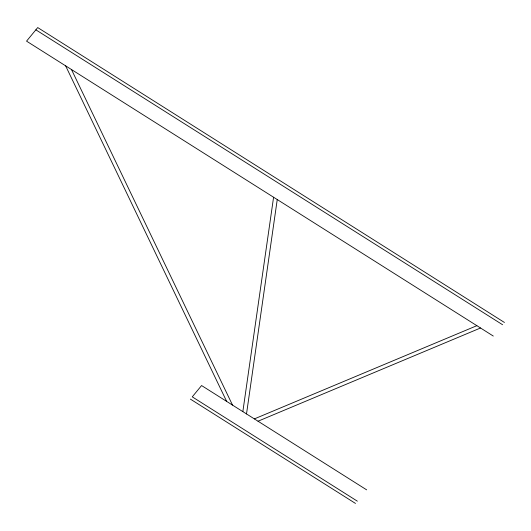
<?xml version="1.0" encoding="UTF-8"?>
<svg xmlns="http://www.w3.org/2000/svg" width="531" height="531" viewBox="0 0 531 531"><rect width="100%" height="100%" fill="white"/><g stroke="black" fill="none" stroke-linecap="round" stroke-linejoin="round"><path stroke-width="0.8" d="M242.846 411.625L273.584 197.233M246.51 413.941L277.248 199.55M254.362 418.899L476.865 325.682M258.026 421.216L480.528 327.992M504.45 322.476L37.721 27.572L26.55 41.146L493.279 336.05M35.862 29.836L502.585 324.74M366.655 489.854L201.574 385.546L192.262 396.856L357.343 501.164M190.403 399.12L355.485 503.428M71.486 69.541L232.518 405.1M65.625 65.837L226.657 401.396"/></g></svg>
